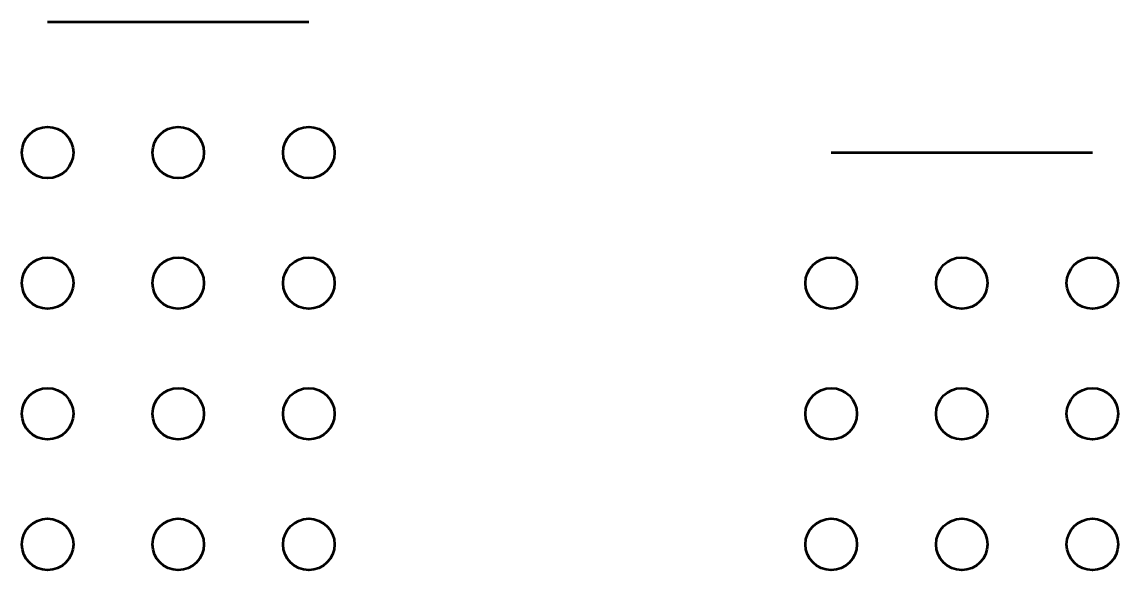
# Model space of a CAD drawing. Header units: centimetres. Extents: x -14.7 to 16.9, y -14.9 to 2.2.
# Drawn here: x -10.05 to -7.918, y -2.478 to -1.412 of the extents above; entities that cross this region are included whole.
import ezdxf

# ---------------------------------------------------------------- set-up
doc = ezdxf.new("R2010")
doc.units = ezdxf.units.CM
doc.header["$MEASUREMENT"] = 0
doc.layers.add('Layer 1', color=7, linetype='Continuous')

msp = doc.modelspace()

# ---------------------------------------------------------------- linework, layer by layer
at = {"layer": 'Layer 1', "lineweight": 53}
for centre in [(-10, -1.666), (-9.746, -1.666), (-9.492, -1.666), (-10, -1.92), (-9.746, -1.92), (-9.492, -1.92), (-8.476, -1.92), (-8.222, -1.92), (-7.968, -1.92), (-10, -2.174), (-9.746, -2.174), (-9.492, -2.174), (-8.476, -2.174), (-8.222, -2.174), (-7.968, -2.174), (-10, -2.428), (-9.746, -2.428), (-9.492, -2.428), (-8.476, -2.428), (-8.222, -2.428), (-7.968, -2.428)]:
    msp.add_ellipse(centre, major_axis=(0, 0.05), ratio=1, dxfattribs=at)
for points in [[(-10, -1.412), (-10, -1.412), (-9.492, -1.412), (-9.492, -1.412)], [(-8.476, -1.666), (-8.476, -1.666), (-7.968, -1.666), (-7.968, -1.666)]]:
    msp.add_open_spline(points, degree=3, dxfattribs=at)

doc.saveas('drawing.dxf')
